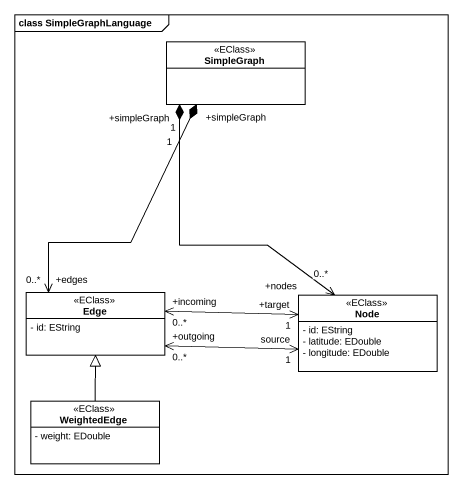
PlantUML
@startuml
mainframe class SimpleGraphLanguage
hide circle
hide empty members
skinparam classAttributeIconSize 0
class SimpleGraph <<EClass>>
class Edge <<EClass>> {
  - id: EString
}
class "Node" as Node_ <<EClass>> {
  - id: EString
  - latitude: EDouble
  - longitude: EDouble
}
class WeightedEdge <<EClass>> {
  - weight: EDouble
}
SimpleGraph "+simpleGraph\n1" *--> "+edges\n0..*" Edge
SimpleGraph "+simpleGraph\n1" *--> "+nodes\n0..*" Node_
Edge "+outgoing\n0..*" <-right-> "source\n1" Node_
Edge "+incoming\n0..*" <-right-> "+target\n1" Node_
WeightedEdge -up-|> Edge
@enduml
